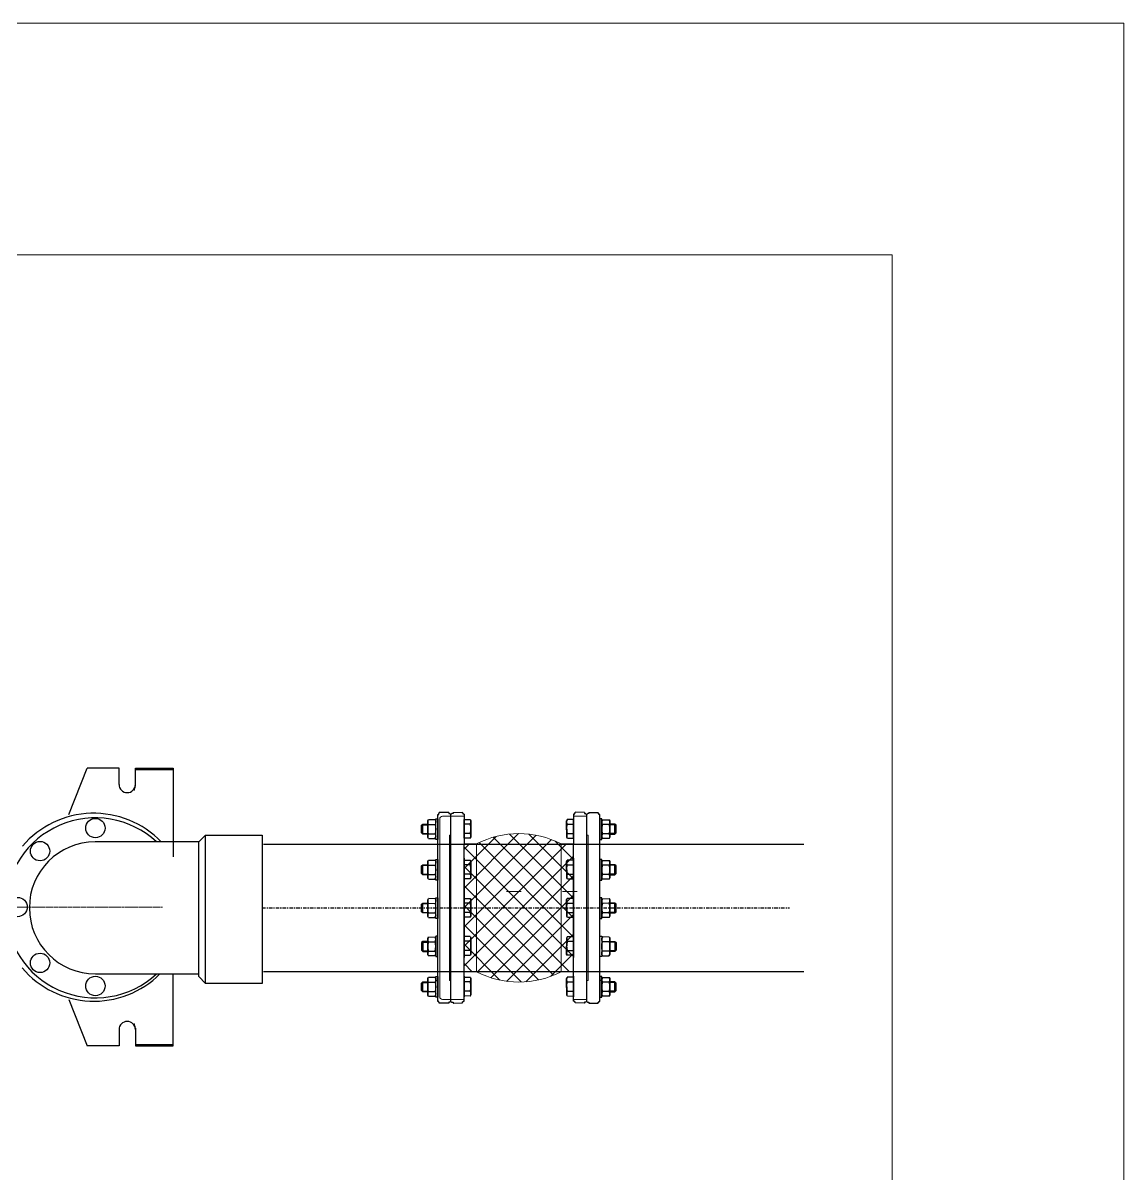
# Model space of a CAD drawing. Header units: millimetres. Extents: x -294625 to 2136527, y -251383 to 128331.
# Drawn here: x 2097453 to 2098403, y -30844 to -29851 of the extents above; entities that cross this region are included whole.
import ezdxf

# ---------------------------------------------------------------- set-up
doc = ezdxf.new("R2010")
doc.units = ezdxf.units.MM
doc.linetypes.add('CENTER', pattern=[3, 1.5, -0.5, 0.5, -0.5])
doc.linetypes.add('CONTINOUS', pattern=[0])
for name, color, linetype, lineweight in [('0-4', 250, 'Continuous', 5), ('01. CẤP NƯỚC LẠNH', 5, 'Continuous', 9), ('ICE-BP', 4, 'Continuous', 25), ('ICE-CENTER', 8, 'CENTER', 0), ('N2-PK-TB', 2, 'Continuous', 20), ('N4-OTHER1', 143, 'CONTINOUS', 15)]:
    doc.layers.add(name, color=color, linetype=linetype, lineweight=lineweight)
doc.layers.add('H-N-FITTING-35', color=2, linetype='Continuous')
doc.layers.add('ICE-CEN', color=8, linetype='CENTER')

# ---------------------------------------------------------------- blocks, each defined once
blk = doc.blocks.new('N-HOGGAMUA')
at = {"layer": 'N2-PK-TB'}
for points in [[(-316.6666666658712, -316.6666666670744), (316.6666666674428, -316.6666666670744), (316.6666666674428, 316.6666666662591), (-316.6666666658712, 316.6666666662591)], [(-249.9999999991851, -250.0000000004079), (250.0000000007567, -250.0000000004079), (250.0000000007567, 249.9999999995921), (-249.9999999992433, 249.9999999995921)]]:
    blk.add_lwpolyline(points, close=True, dxfattribs=at)
blk = doc.blocks.new('WPP')
at = {"layer": 'H-N-FITTING-35', "ltscale": 1000}
for p, q in [((137867.8900383522, -19824.61452372225, 5.101671538996662), (137806.674869258, -19848.78224829961, 5.101671538996662)), ((138111.4602864941, -19824.61452372225, 5.101671538996662), (138172.6754555884, -19848.78224829961, 5.101671538996662)), ((137806.6748692582, -19890.89679818391, 5.101671538996662), (137806.674869258, -19848.78224829961, 5.101671538996662)), ((138172.6754555879, -19890.89679818391, 5.101671538996662), (138172.6754555884, -19848.78224829961, 5.101671538996662)), ((137828.1929951864, -19890.89679818381, 5.101671538996662), (137806.6748692582, -19890.89679818391, 5.101671538996662)), ((138151.1573296599, -19890.89679818381, 5.101671538996662), (138172.6754555879, -19890.89679818391, 5.101671538996662)), ((137806.6748692584, -19912.41492411209, 5.101671538996662), (137806.6748692589, -19962.09057880922, 5.101671538996662)), ((137828.1929951867, -19912.41492411199, 5.101671538996662), (137806.6748692584, -19912.41492411209, 5.101671538996662)), ((137808.4811742709, -19912.41492411209, 5.101671538996662), (137808.4811742711, -19962.09057880918, 5.101671538996662)), ((137829.9993001989, -19912.4149241119, 5.101671538996662), (137808.4811742709, -19912.41492411209, 5.101671538996662)), ((138149.3510246472, -19912.4149241119, 5.101671538996662), (138170.8691505757, -19912.41492411209, 5.101671538996662)), ((138151.1573296597, -19912.41492411199, 5.101671538996662), (138172.6754555879, -19912.41492411209, 5.101671538996662)), ((138170.8691505757, -19912.41492411209, 5.101671538996662), (138170.8691505753, -19962.09057880918, 5.101671538996662)), ((138172.6754555879, -19912.41492411209, 5.101671538996662), (138172.6754555875, -19962.09057880922, 5.101671538996662)), ((137806.6748692589, -19962.09057880922, 5.101671538996662), (137901.5030146344, -19962.09057880854, 5.101671538996662)), ((137808.4811742711, -19962.09057880918, 5.101671538996662), (137901.5030146344, -19962.09057880849, 5.101671538996662)), ((138170.8691505753, -19962.09057880918, 5.101671538996662), (138055.876644141, -19962.09057880827, 5.101671538996662)), ((138172.6754555875, -19962.09057880922, 5.101671538996662), (138075.612105544, -19962.09057880849, 5.101671538996662))]:
    blk.add_line(p, q, dxfattribs=at)
for centre in [(137989.6751624232, -19757.13304738411, 5.101671538996662), (137916.0371838799, -19786.84874105311, 5.101671538996662), (138063.3131409665, -19786.84874105311, 5.101671538996662), (137885.6154023509, -19859.76447954289, 5.101671538996662), (138093.7349224952, -19859.76447954289, 5.101671538996662)]:
    blk.add_circle(centre, 12.76562754309999, dxfattribs=at)
for centre, radius, start, end in [((137988.5576796732, -19859.76447954289, 5.101671538996662), 118.6006671621937, 89.46013800716291, 222.775952313052), ((137988.5576796732, -19859.76447954289, 5.101671538996662), 118.6006671621937, 317.2238775557592, 89.46013800716291), ((137989.4061858577, -19857.71087513753, 5.101671538996662), 123.8007845188589, 130.2748624531986, 224.7620520992884), ((137989.4061858577, -19857.71087513753, 5.101671538996662), 123.8007845188589, 314.1331150621268, 49.39802250413911), ((137828.1929951867, -19901.65586114784, 5.101671538996662), 10.75906296411169, 270, 90), ((138151.1573296599, -19901.65586114784, 5.101671538996662), 10.75906296411169, 90, 270), ((137829.9993001989, -19901.65586114784, 5.101671538996662), 10.75906296411169, 270, 304.8512962602958), ((138149.3510246475, -19901.65586114784, 5.101671538996662), 10.75906296411169, 235.1487037397042, 270)]:
    blk.add_arc(centre, radius, start, end, dxfattribs=at)
at = {"layer": 'ICE-BP', "ltscale": 1000}
for p, q in [((137901.5030146337, -19859.76913900491, 5.101671538996662), (137901.5030146346, -19995.95842550977, 5.101671538996662)), ((138075.6121055442, -19995.95842550864, 5.101671538996662), (138075.6121055433, -19859.56036376228, 5.101671538996662)), ((137889.0327874392, -20004.84315494281, 5.101671538998995), (137897.9175168725, -19995.95842550977, 5.101671538998995)), ((137889.0327874392, -20004.84315494281, 5.101671538998995), (138084.4968349778, -20004.84315494154, 5.101671538998995)), ((137889.0327874394, -20079.47488218531, 5.101671538998995), (137889.0327874392, -20004.84315494281, 5.101671538998995)), ((137897.9175168725, -19995.95842550977, 5.101671538998995), (138075.6121055442, -19995.95842550864, 5.101671538998995)), ((138075.6121055442, -19995.95842550864, 5.101671538998995), (138084.4968349778, -20004.84315494154, 5.101671538998995)), ((138084.4968349778, -20004.84315494154, 5.101671538998995), (138084.4968349782, -20079.47488218409, 5.101671538998995)), ((138084.4968349782, -20079.47488218409, 5.101671538998995), (137889.0327874394, -20079.47488218531, 5.101671538998995)), ((137904.5575600856, -20081.31103877045, 5.101671538998651), (137904.5860417234, -20793.38504935915, 5.101671538970926)), ((138072.5575600856, -20081.31103877045, 5.101671538998651), (138072.5860437867, -20793.41022166381, 5.101671538970924))]:
    blk.add_line(p, q, dxfattribs=at)
blk.add_arc((137988.5576796732, -19859.76447954289, 5.101671538996662), 87.05466516408475, 0.1343406795807276, 180.0030666644117, dxfattribs=at)
at = {"layer": 'ICE-CEN', "ltscale": 3}
blk.add_line((137988.5575600883, -20079.47488218467, 5.101671538996317), (137988.6346818327, -20774.6518731673, 5.101671538993015), dxfattribs=at)
at = {"layer": 'ICE-CENTER', "color": 8}
blk.add_line((137989.6751624232, -19948.32940109535, 5.101671538996662), (137989.6751624232, -18678.53364438631, 5.101671538996662), dxfattribs=at)
blk = doc.blocks.new('ExpSin8')
h = blk.add_hatch()
h.set_pattern_fill('ANSI37', color=8, scale=198, angle=-1.272221872585407e-14, style=0)
h.set_pattern_definition([(44.99999999999999, (2.640000000001227, -165), (-17.50089283436705, 17.50089283436706), []), (135, (2.640000000001227, -165), (-17.50089283436706, -17.50089283436705), [])])
h.paths.add_polyline_path([(201.1600000000017, 115.3335341203565, 0.2403685120750965), (48.84000000000106, 115.3335341203565), (48.84000000000014, -115.3335341203565, 0.2403685120750964), (201.1600000000008, -115.3335341203565)])
h.paths.add_polyline_path([(26.39999999999963, -115.3335341203565), (48.84000000000015, -115.3335341203565), (48.84000000000106, 115.3335341203565), (26.40000000000056, 115.3335341203565)])
h.paths.add_polyline_path([(201.1600000000016, 115.3335341203565), (201.1600000000007, -115.3335341203565), (223.6000000000003, -115.3335341203565), (223.6000000000012, 115.3335341203565)])
for points in [[(2.640000000001227, -165), (26.40000000000054, -165), (26.40000000000056, 165), (2.640000000001247, 165)], [(247.3600000000015, -165), (223.6000000000013, -165), (223.6000000000013, 165), (247.3600000000015, 165)], [(2.640000000001245, 131), (9.175158733904648e-13, 131), (-8.021171617536571e-15, -131), (2.640000000000319, -131)], [(247.3600000000015, 131), (250.0000000000009, 131), (250, -131), (247.3600000000006, -131)]]:
    blk.add_lwpolyline(points, close=True)
at = {"color": 8}
for points in [[(26.40000000000055, 115.3335341203565), (48.84000000000106, 115.3335341203565), (48.84000000000014, -115.3335341203565), (26.39999999999963, -115.3335341203565)], [(223.6000000000013, 115.3335341203565), (201.1600000000017, 115.3335341203565), (201.1600000000008, -115.3335341203565), (223.6000000000004, -115.3335341203565)]]:
    blk.add_lwpolyline(points, close=True, dxfattribs=at)
for centre, start, end in [((125.0000000000009, -33.9366456874268), 62.96860828674399, 117.031391713256), ((125, 33.93664568742678), 242.968608286744, 297.031391713256)]:
    blk.add_arc(centre, 167.5766456874225, start, end)
blk = doc.blocks.new('NUT')
at = {"linetype": 'Continuous'}
for p, q in [((-14.70091237503925, 12.07607484380605), (-13.10062706212034, 13)), ((-14.70091237503925, 0.9239251561939454), (-13.10062706212034, 0)), ((-7.50555349946535, 1.106895198335224), (-7.505553499465123, 11.89310480166478)), ((7.505553499465123, 1.106895198335224), (7.505553499465123, 11.89310480166478)), ((14.70091237503925, 12.07607484380605), (13.10062706212034, 13)), ((14.70091237503925, 0.9239251561939454), (13.10062706212034, 0))]:
    blk.add_line(p, q, dxfattribs=at)
blk.add_lwpolyline([(-16.5, 16), (-16.5, 13), (16.5, 13), (16.5, 16)], close=True)
for points in [[(-15, 1.106895198335224), (-15, 11.89310480166478)], [(-13.10062706212034, 13), (13.10062706212034, 13)], [(-13.10062706212034, 0), (13.10062706212034, 0)], [(13.10062706212034, 0), (-13.10062706212011, 0)], [(15, 11.89310480166478), (15, 1.106895198335224)]]:
    blk.add_lwpolyline(points, dxfattribs=at)
for centre, radius, start, end in [((-11.25277674973267, 6.103728749386619), 6.896271250613385, 57.08669084495057, 122.9133091550494), ((-11.25277674973267, 6.896271250613381), 6.896271250613385, 237.0866908449506, 302.9133091550494), ((0, -13), 26, 73.22134511903967, 106.7786548809604), ((0, 26), 26, 253.2213451190396, 286.7786548809603), ((11.25277674973267, 6.103728749386619), 6.896271250613385, 57.08669084495057, 122.9133091550494), ((11.25277674973267, 6.896271250613381), 6.896271250613385, 237.0866908449506, 302.9133091550494)]:
    blk.add_arc(centre, radius, start, end, dxfattribs=at)

msp = doc.modelspace()

# ---------------------------------------------------------------- linework, layer by layer
at = {"layer": '0-4'}
for p, q in [((2097870.164698975, -30600.55665619508, -0.491480150642982), (2097882.808377136, -30600.55665619508, -0.491480150642982)), ((2097918.481858856, -30600.55665619508, -0.491480150642982), (2097931.125537016, -30600.55665619508, -0.491480150642982))]:
    msp.add_line(p, q, dxfattribs=at)
at = {"layer": '01. CẤP NƯỚC LẠNH', "elevation": -0.491480150642982}
msp.add_lwpolyline([(2097822.15451035, -30693.61115982849), (2097822.154510351, -30535.55585102295), (2097814.970178219, -30535.55585101619, 0.414213562373095), (2097812.57540079, -30537.95062842197), (2097812.575400742, -30691.21638241038, 0.414213562373095), (2097814.970177991, -30693.61115982104)], format="xyb", close=True, dxfattribs=at)
at = {"layer": 'H-N-FITTING-35', "ltscale": 1000}
for p, q in [((2097833.577405784, -30537.60111648776), (2097833.53329509, -30555.37971394858)), ((2097838.8952475, -30542.46005695546), (2097833.565383018, -30542.44683296396)), ((2097839.003439712, -30538.58383519482), (2097839.499061038, -30539.44721650938)), ((2097839.499061038, -30539.44721650938), (2097839.464038144, -30553.56302105635)), ((2097839.464038144, -30553.56302105635), (2097839.499061038, -30539.44721650938)), ((2097922.528871411, -30538.58383519482), (2097922.033250086, -30539.44721650938)), ((2097922.033250086, -30539.44721650938), (2097922.06827298, -30553.56302105635)), ((2097922.06827298, -30553.56302105635), (2097922.033250086, -30539.44721650938)), ((2097922.637063623, -30542.46005695546), (2097927.966928105, -30542.44683296396)), ((2097927.95490534, -30537.60111648776), (2097927.999016033, -30555.37971394858)), ((2097838.875182338, -30550.54722146364), (2097833.545317856, -30550.53399747238)), ((2097838.964138655, -30554.42393237213), (2097839.464038144, -30553.56302105635)), ((2097922.568172469, -30554.42393237213), (2097922.06827298, -30553.56302105635)), ((2097922.657128785, -30550.54722146364), (2097927.986993267, -30550.53399747238)), ((2097833.577405784, -30572.64328861586), (2097833.53329509, -30590.42188607669)), ((2097833.555350437, -30571.70358177414, -0.7140397586749911), (2097833.555350437, -30657.4618753097, -0.7140397586749911)), ((2097839.003439712, -30573.62600732292), (2097839.499061038, -30574.48938863748)), ((2097839.499061038, -30574.48938863748), (2097839.464038144, -30588.60519318422)), ((2097839.464038144, -30588.60519318422), (2097839.499061038, -30574.48938863748)), ((2097922.528871411, -30573.62600732292), (2097922.033250086, -30574.48938863748)), ((2097922.033250086, -30574.48938863748), (2097922.06827298, -30588.60519318422)), ((2097922.06827298, -30588.60519318422), (2097922.033250086, -30574.48938863748)), ((2097927.95490534, -30572.64328861586), (2097927.999016033, -30590.42188607669)), ((2097927.976960686, -30571.70358177414, -0.7140397586749911), (2097927.976960686, -30657.4618753097, -0.7140397586749911)), ((2097838.875182338, -30585.58939359197), (2097833.545317856, -30585.57616960048)), ((2097838.8952475, -30577.50222908356), (2097833.565383018, -30577.48900509207)), ((2097922.637063623, -30577.50222908356), (2097927.966928105, -30577.48900509207)), ((2097922.657128785, -30585.58939359197), (2097927.986993267, -30585.57616960048)), ((2097838.964138655, -30589.4661045), (2097839.464038144, -30588.60519318422)), ((2097922.568172469, -30589.4661045), (2097922.06827298, -30588.60519318422)), ((2097833.577405784, -30605.69596957834), (2097833.53329509, -30623.4745670394)), ((2097927.95490534, -30605.69596957834), (2097927.999016033, -30623.4745670394)), ((2097838.8952475, -30610.55491004605), (2097833.565383018, -30610.54168605478)), ((2097839.003439712, -30606.67868828541), (2097839.499061038, -30607.54206959996)), ((2097839.499061038, -30607.54206959996), (2097839.464038144, -30621.65787414694)), ((2097839.464038144, -30621.65787414694), (2097839.499061038, -30607.54206959996)), ((2097922.528871411, -30606.67868828541), (2097922.033250086, -30607.54206959996)), ((2097922.033250086, -30607.54206959996), (2097922.06827298, -30621.65787414694)), ((2097922.06827298, -30621.65787414694), (2097922.033250086, -30607.54206959996)), ((2097922.637063623, -30610.55491004605), (2097927.966928105, -30610.54168605478)), ((2097838.875182338, -30618.64207455446), (2097833.545317856, -30618.62885056296)), ((2097838.964138655, -30622.51878546271), (2097839.464038144, -30621.65787414694)), ((2097922.568172469, -30622.51878546271), (2097922.06827298, -30621.65787414694)), ((2097922.657128785, -30618.64207455446), (2097927.986993267, -30618.62885056296)), ((2097833.58205155, -30656.37198843667), (2097833.535967932, -30638.59339598008)), ((2097838.878391418, -30643.42529563583), (2097833.548528436, -30643.43911109236)), ((2097838.966917528, -30639.54857487977), (2097839.466912551, -30640.40943071572)), ((2097839.503501902, -30654.52523128898), (2097839.466912551, -30640.40943071572)), ((2097839.466912551, -30640.40943071572), (2097839.503501902, -30654.52523128898)), ((2097922.028809221, -30654.52523128898), (2097922.065398573, -30640.40943071572)), ((2097922.065398573, -30640.40943071572), (2097922.028809221, -30654.52523128898)), ((2097922.565393595, -30639.54857487977), (2097922.065398573, -30640.40943071572)), ((2097922.653919706, -30643.42529563583), (2097927.983782687, -30643.43911109236)), ((2097927.950259573, -30656.37198843667), (2097927.996343192, -30638.59339598008)), ((2097838.899354028, -30651.51245786762), (2097833.569491046, -30651.52627332415)), ((2097839.00797639, -30655.38866759837), (2097839.503501902, -30654.52523128898)), ((2097922.524334732, -30655.38866759837), (2097922.028809221, -30654.52523128898)), ((2097922.632957096, -30651.51245786762), (2097927.962820077, -30651.52627332415)), ((2097833.577405784, -30673.69705610536), (2097833.53329509, -30691.47565356619)), ((2097839.003439712, -30674.67977481242), (2097839.499061038, -30675.54315612698)), ((2097839.499061038, -30675.54315612698), (2097839.464038144, -30689.65896067396)), ((2097839.464038144, -30689.65896067396), (2097839.499061038, -30675.54315612698)), ((2097922.528871411, -30674.67977481242), (2097922.033250086, -30675.54315612698)), ((2097922.033250086, -30675.54315612698), (2097922.06827298, -30689.65896067396)), ((2097922.06827298, -30689.65896067396), (2097922.033250086, -30675.54315612698)), ((2097927.95490534, -30673.69705610536), (2097927.999016033, -30691.47565356619)), ((2097809.589993316, -30677.29329146189), (2097810.770948681, -30677.29329146142)), ((2097838.8952475, -30678.55599657306), (2097833.565383018, -30678.54277258157)), ((2097922.637063623, -30678.55599657306), (2097927.966928105, -30678.54277258157)), ((2097951.942317808, -30677.29329146189), (2097950.761362443, -30677.29329146142)), ((2097838.875182338, -30686.64316108148), (2097833.545317856, -30686.62993708998)), ((2097838.964138655, -30690.51987198973), (2097839.464038144, -30689.65896067396)), ((2097922.568172469, -30690.51987198973), (2097922.06827298, -30689.65896067396)), ((2097922.657128785, -30686.64316108148), (2097927.986993267, -30686.62993708998))]:
    msp.add_line(p, q, dxfattribs=at)
at = {"layer": 'H-N-FITTING-35', "ltscale": 1000, "elevation": -0.491480150642982}
for points in [[(2097810.764544742, -30695.44259558804), (2097810.764544742, -30534.09173934045)], [(2097810.764544742, -30534.09173934045), (2097810.764544742, -30534.09173934045)], [(2097810.764544742, -30534.09173934045), (2097810.764544742, -30534.09173934045)], [(2097810.764544742, -30534.09173934045), (2097811.699912025, -30534.09173934045)], [(2097811.699912025, -30534.09173934045), (2097811.699912025, -30533.15637205774)], [(2097811.699912025, -30533.15637205774), (2097811.699912025, -30533.15637205774)], [(2097811.699912025, -30533.15637205774), (2097811.699912025, -30533.15637205774)], [(2097811.699912025, -30533.15637205774), (2097811.699912025, -30533.15637205774)], [(2097811.699912025, -30533.15637205774), (2097812.167595666, -30533.15637205774)], [(2097812.167595666, -30533.15637205774), (2097812.167595666, -30532.22100477526)], [(2097820.283775785, -30532.22100477526), (2097812.167595666, -30532.22100477526)], [(2097820.283775785, -30532.22100477526), (2097812.167595666, -30532.22100477526)], [(2097820.283775785, -30532.22100477526), (2097812.167595666, -30532.22100477526)], [(2097820.283775785, -30532.22100477526), (2097820.283775785, -30532.22100477526)], [(2097820.283775785, -30532.22100477526), (2097820.283775785, -30532.22100477526)], [(2097820.283775785, -30532.22100477526), (2097820.283775785, -30533.15637205774)], [(2097820.283775785, -30533.15637205774), (2097821.219143068, -30533.15637205774)], [(2097821.219143068, -30533.15637205774), (2097821.219143068, -30533.15637205774)], [(2097821.219143068, -30533.15637205774), (2097821.219143068, -30533.15637205774)], [(2097821.219143068, -30533.15637205774), (2097821.219143068, -30533.15637205774)], [(2097821.219143068, -30533.15637205774), (2097822.15451035, -30534.09173934045)], [(2097823.089877633, -30533.15637205774), (2097822.15451035, -30534.09173934045)], [(2097822.15451035, -30534.09173934045), (2097822.15451035, -30534.09173934045)], [(2097822.15451035, -30695.44259558804), (2097822.15451035, -30534.09173934045)], [(2097822.15451035, -30695.44259558804), (2097822.15451035, -30534.09173934045)], [(2097822.15451035, -30695.44259558804), (2097822.15451035, -30534.09173934045)], [(2097822.15451035, -30534.09173934045), (2097822.15451035, -30534.09173934045)], [(2097822.15451035, -30695.44259558804), (2097822.15451035, -30534.09173934045)], [(2097822.15451035, -30695.44259558804), (2097822.15451035, -30534.09173934045)], [(2097822.15451035, -30695.44259558804), (2097822.15451035, -30534.09173934045)], [(2097824.025244916, -30533.15637205774), (2097823.089877633, -30533.15637205774)], [(2097823.089877633, -30533.15637205774), (2097823.089877633, -30533.15637205774)], [(2097823.089877633, -30533.15637205774), (2097823.089877633, -30533.15637205774)], [(2097823.089877633, -30533.15637205774), (2097823.089877633, -30533.15637205774)], [(2097824.025244916, -30532.22100477526), (2097832.15099506, -30531.95293111913)], [(2097824.025244916, -30532.22100477526), (2097832.15099506, -30531.95293111913)], [(2097824.025244916, -30532.22100477526), (2097832.15099506, -30531.95293111913)], [(2097824.025244916, -30532.22100477526), (2097824.025244916, -30532.22100477526)], [(2097824.025244916, -30532.22100477526), (2097824.025244916, -30532.22100477526)], [(2097824.025244916, -30532.22100477526), (2097824.025244916, -30533.15637205774)], [(2097832.15099506, -30532.88829840161), (2097832.15099506, -30531.95293111913)], [(2097832.618678701, -30532.88829840161), (2097832.15099506, -30532.88829840161)], [(2097832.618678701, -30533.82366568409), (2097832.618678701, -30532.88829840161)], [(2097832.618678701, -30532.88829840161), (2097832.618678701, -30532.88829840161)], [(2097832.618678701, -30532.88829840161), (2097832.618678701, -30532.88829840161)], [(2097832.618678701, -30532.88829840161), (2097832.618678701, -30532.88829840161)], [(2097833.554045984, -30533.82366568409), (2097832.618678701, -30533.82366568409)], [(2097833.554045984, -30533.82366568409), (2097833.554045984, -30533.82366568409)], [(2097833.554045984, -30533.82366568409), (2097833.554045984, -30533.82366568409)], [(2097833.554045984, -30533.82366568409), (2097833.554045984, -30560.01394959679)], [(2097833.554045984, -30533.82366568409), (2097833.554045984, -30560.01394959679)], [(2097833.554045984, -30533.82366568409), (2097833.554045984, -30560.01394959679)], [(2097927.97826514, -30533.82366568409), (2097927.97826514, -30533.82366568409)], [(2097927.97826514, -30533.82366568409), (2097927.97826514, -30533.82366568409)], [(2097927.97826514, -30533.82366568409), (2097928.913632423, -30533.82366568409)], [(2097927.97826514, -30533.82366568409), (2097927.97826514, -30560.01394959679)], [(2097927.97826514, -30533.82366568409), (2097927.97826514, -30560.01394959679)], [(2097927.97826514, -30533.82366568409), (2097927.97826514, -30560.01394959679)], [(2097928.913632423, -30533.82366568409), (2097928.913632423, -30532.88829840161)], [(2097928.913632423, -30532.88829840161), (2097928.913632423, -30532.88829840161)], [(2097928.913632423, -30532.88829840161), (2097928.913632423, -30532.88829840161)], [(2097928.913632423, -30532.88829840161), (2097928.913632423, -30532.88829840161)], [(2097928.913632423, -30532.88829840161), (2097929.381316064, -30532.88829840161)], [(2097929.381316064, -30532.88829840161), (2097929.381316064, -30531.95293111913)], [(2097937.507066208, -30532.22100477526), (2097929.381316064, -30531.95293111913)], [(2097937.507066208, -30532.22100477526), (2097929.381316064, -30531.95293111913)], [(2097937.507066208, -30532.22100477526), (2097929.381316064, -30531.95293111913)], [(2097937.507066208, -30532.22100477526), (2097937.507066208, -30532.22100477526)], [(2097937.507066208, -30532.22100477526), (2097937.507066208, -30532.22100477526)], [(2097937.507066208, -30532.22100477526), (2097937.507066208, -30533.15637205774)], [(2097937.507066208, -30533.15637205774), (2097938.44243349, -30533.15637205774)], [(2097938.44243349, -30533.15637205774), (2097938.44243349, -30533.15637205774)], [(2097938.44243349, -30533.15637205774), (2097938.44243349, -30533.15637205774)], [(2097938.44243349, -30533.15637205774), (2097938.44243349, -30533.15637205774)], [(2097938.44243349, -30533.15637205774), (2097939.377800773, -30534.09173934045)], [(2097940.313168055, -30533.15637205774), (2097939.377800773, -30534.09173934045)], [(2097939.377800773, -30534.09173934045), (2097939.377800773, -30534.09173934045)], [(2097939.377800773, -30534.09173934045), (2097939.377800773, -30534.09173934045)], [(2097939.377800773, -30695.44259558804), (2097939.377800773, -30534.09173934045)], [(2097941.248535338, -30533.15637205774), (2097940.313168055, -30533.15637205774)], [(2097940.313168055, -30533.15637205774), (2097940.313168055, -30533.15637205774)], [(2097940.313168055, -30533.15637205774), (2097940.313168055, -30533.15637205774)], [(2097940.313168055, -30533.15637205774), (2097940.313168055, -30533.15637205774)], [(2097941.248535338, -30532.22100477526), (2097949.364715458, -30532.22100477526)], [(2097941.248535338, -30532.22100477526), (2097949.364715458, -30532.22100477526)], [(2097941.248535338, -30532.22100477526), (2097949.364715458, -30532.22100477526)], [(2097941.248535338, -30532.22100477526), (2097941.248535338, -30532.22100477526)], [(2097941.248535338, -30532.22100477526), (2097941.248535338, -30532.22100477526)], [(2097941.248535338, -30532.22100477526), (2097941.248535338, -30533.15637205774)], [(2097949.364715458, -30533.15637205774), (2097949.364715458, -30532.22100477526)], [(2097949.832399099, -30533.15637205774), (2097949.364715458, -30533.15637205774)], [(2097949.832399099, -30534.09173934045), (2097949.832399099, -30533.15637205774)], [(2097949.832399099, -30533.15637205774), (2097949.832399099, -30533.15637205774)], [(2097949.832399099, -30533.15637205774), (2097949.832399099, -30533.15637205774)], [(2097949.832399099, -30533.15637205774), (2097949.832399099, -30533.15637205774)], [(2097950.767766382, -30534.09173934045), (2097949.832399099, -30534.09173934045)], [(2097950.767766382, -30695.44259558804), (2097950.767766382, -30534.09173934045)], [(2097950.767766382, -30534.09173934045), (2097950.767766382, -30534.09173934045)], [(2097950.767766382, -30534.09173934045), (2097950.767766382, -30534.09173934045)], [(2097833.554045984, -30695.17452193191), (2097833.554045984, -30560.01394959679)], [(2097927.97826514, -30695.17452193191), (2097927.97826514, -30560.01394959679)], [(2097810.764544742, -30695.44259558804), (2097810.764544742, -30667.84926075162)], [(2097833.554045984, -30695.17452193191), (2097833.554045984, -30667.58118709549)], [(2097833.554045984, -30695.17452193191), (2097833.554045984, -30667.58118709549)], [(2097927.97826514, -30695.17452193191), (2097927.97826514, -30667.58118709549)], [(2097927.97826514, -30695.17452193191), (2097927.97826514, -30667.58118709549)], [(2097950.767766382, -30695.44259558804), (2097950.767766382, -30667.84926075162)], [(2097811.699912025, -30695.44259558804), (2097810.764544742, -30695.44259558804)], [(2097810.764544742, -30695.44259558804), (2097810.764544742, -30695.44259558804)], [(2097811.699912025, -30695.91027922952), (2097811.699912025, -30695.44259558804)], [(2097812.167595666, -30695.91027922952), (2097811.699912025, -30695.91027922952)], [(2097811.699912025, -30695.91027922952), (2097811.699912025, -30695.91027922952)], [(2097811.699912025, -30695.91027922952), (2097811.699912025, -30695.91027922952)], [(2097811.699912025, -30695.91027922952), (2097811.699912025, -30695.91027922952)], [(2097812.167595666, -30696.845646512), (2097812.167595666, -30695.91027922952)], [(2097821.219143068, -30695.91027922952), (2097820.283775785, -30695.91027922952)], [(2097820.283775785, -30695.91027922952), (2097820.283775785, -30695.91027922952)], [(2097820.283775785, -30695.91027922952), (2097820.283775785, -30696.845646512)], [(2097822.15451035, -30695.44259558804), (2097821.219143068, -30695.91027922952)], [(2097821.219143068, -30695.91027922952), (2097821.219143068, -30695.91027922952)], [(2097821.219143068, -30695.91027922952), (2097821.219143068, -30695.91027922952)], [(2097822.15451035, -30695.44259558804), (2097822.15451035, -30695.44259558804)], [(2097822.15451035, -30695.44259558804), (2097822.15451035, -30695.44259558804)], [(2097822.15451035, -30695.44259558804), (2097822.15451035, -30695.44259558804)], [(2097822.15451035, -30695.44259558804), (2097822.15451035, -30695.44259558804)], [(2097822.15451035, -30695.44259558804), (2097823.089877633, -30695.91027922952)], [(2097823.089877633, -30695.91027922952), (2097823.089877633, -30695.91027922952)], [(2097823.089877633, -30695.91027922952), (2097823.089877633, -30695.91027922952)], [(2097823.089877633, -30695.91027922952), (2097824.025244916, -30695.91027922952)], [(2097824.025244916, -30695.91027922952), (2097824.025244916, -30695.91027922952)], [(2097824.025244916, -30695.91027922952), (2097824.025244916, -30696.845646512)], [(2097832.15099506, -30696.57757285587), (2097832.15099506, -30695.64220557315)], [(2097832.15099506, -30695.64220557315), (2097832.618678701, -30695.64220557315)], [(2097832.618678701, -30695.64220557315), (2097832.618678701, -30695.17452193191)], [(2097832.618678701, -30695.17452193191), (2097833.554045984, -30695.17452193191)], [(2097832.618678701, -30695.64220557315), (2097832.618678701, -30695.64220557315)], [(2097832.618678701, -30695.64220557315), (2097832.618678701, -30695.64220557315)], [(2097832.618678701, -30695.64220557315), (2097832.618678701, -30695.64220557315)], [(2097833.554045984, -30695.17452193191), (2097833.554045984, -30695.17452193191)], [(2097928.913632423, -30695.17452193191), (2097927.97826514, -30695.17452193191)], [(2097927.97826514, -30695.17452193191), (2097927.97826514, -30695.17452193191)], [(2097928.913632423, -30695.64220557315), (2097928.913632423, -30695.17452193191)], [(2097929.381316064, -30695.64220557315), (2097928.913632423, -30695.64220557315)], [(2097928.913632423, -30695.64220557315), (2097928.913632423, -30695.64220557315)], [(2097928.913632423, -30695.64220557315), (2097928.913632423, -30695.64220557315)], [(2097928.913632423, -30695.64220557315), (2097928.913632423, -30695.64220557315)], [(2097929.381316064, -30696.57757285587), (2097929.381316064, -30695.64220557315)], [(2097938.44243349, -30695.91027922952), (2097937.507066208, -30695.91027922952)], [(2097937.507066208, -30695.91027922952), (2097937.507066208, -30695.91027922952)], [(2097937.507066208, -30695.91027922952), (2097937.507066208, -30696.845646512)], [(2097939.377800773, -30695.44259558804), (2097938.44243349, -30695.91027922952)], [(2097938.44243349, -30695.91027922952), (2097938.44243349, -30695.91027922952)], [(2097938.44243349, -30695.91027922952), (2097938.44243349, -30695.91027922952)], [(2097939.377800773, -30695.44259558804), (2097939.377800773, -30695.44259558804)], [(2097939.377800773, -30695.44259558804), (2097939.377800773, -30695.44259558804)], [(2097939.377800773, -30695.44259558804), (2097940.313168055, -30695.91027922952)], [(2097939.377800773, -30695.44259558804), (2097939.377800773, -30695.44259558804)], [(2097939.377800773, -30695.44259558804), (2097939.377800773, -30695.44259558804)], [(2097940.313168055, -30695.91027922952), (2097940.313168055, -30695.91027922952)], [(2097940.313168055, -30695.91027922952), (2097940.313168055, -30695.91027922952)], [(2097940.313168055, -30695.91027922952), (2097941.248535338, -30695.91027922952)], [(2097941.248535338, -30695.91027922952), (2097941.248535338, -30695.91027922952)], [(2097941.248535338, -30695.91027922952), (2097941.248535338, -30696.845646512)], [(2097949.364715457, -30696.845646512), (2097949.364715457, -30695.91027922952)], [(2097949.364715457, -30695.91027922952), (2097949.832399099, -30695.91027922952)], [(2097949.832399099, -30695.91027922952), (2097949.832399099, -30695.44259558804)], [(2097949.832399099, -30695.44259558804), (2097950.767766382, -30695.44259558804)], [(2097949.832399099, -30695.91027922952), (2097949.832399099, -30695.91027922952)], [(2097949.832399099, -30695.91027922952), (2097949.832399099, -30695.91027922952)], [(2097949.832399099, -30695.91027922952), (2097949.832399099, -30695.91027922952)], [(2097950.767766382, -30695.44259558804), (2097950.767766382, -30695.44259558804)], [(2097820.283775785, -30696.845646512), (2097812.167595666, -30696.845646512)], [(2097820.283775785, -30696.845646512), (2097812.167595666, -30696.845646512)], [(2097820.283775785, -30696.845646512), (2097812.167595666, -30696.845646512)], [(2097812.167595666, -30696.845646512), (2097812.167595666, -30696.845646512)], [(2097820.283775785, -30696.845646512), (2097819.816092144, -30696.845646512)], [(2097820.283775785, -30696.845646512), (2097820.283775785, -30696.845646512)], [(2097824.025244916, -30696.845646512), (2097832.15099506, -30696.57757285587)], [(2097824.025244916, -30696.845646512), (2097832.15099506, -30696.57757285587)], [(2097824.025244916, -30696.845646512), (2097832.15099506, -30696.57757285587)], [(2097824.025244916, -30696.845646512), (2097824.025244916, -30696.845646512)], [(2097824.025244916, -30696.845646512), (2097824.492928557, -30696.845646512)], [(2097832.15099506, -30696.57757285587), (2097832.15099506, -30696.57757285587)], [(2097937.507066208, -30696.845646512), (2097929.381316064, -30696.57757285587)], [(2097937.507066208, -30696.845646512), (2097929.381316064, -30696.57757285587)], [(2097937.507066208, -30696.845646512), (2097929.381316064, -30696.57757285587)], [(2097929.381316064, -30696.57757285587), (2097929.381316064, -30696.57757285587)], [(2097937.507066208, -30696.845646512), (2097937.039382566, -30696.845646512)], [(2097937.507066208, -30696.845646512), (2097937.507066208, -30696.845646512)], [(2097941.248535338, -30696.845646512), (2097949.364715457, -30696.845646512)], [(2097941.248535338, -30696.845646512), (2097949.364715457, -30696.845646512)], [(2097941.248535338, -30696.845646512), (2097949.364715457, -30696.845646512)], [(2097941.248535338, -30696.845646512), (2097941.248535338, -30696.845646512)], [(2097941.248535338, -30696.845646512), (2097941.716218979, -30696.845646512)], [(2097949.364715457, -30696.845646512), (2097949.364715457, -30696.845646512)]]:
    msp.add_lwpolyline(points, dxfattribs=at)
at = {"layer": 'H-N-FITTING-35', "ltscale": 1000, "elevation": 12.81607606877189}
for points in [[(2097802.140143684, -30550.97111734282), (2097797.830180664, -30550.96042384137), (2097796.755363284, -30549.88025971083), (2097796.771403536, -30543.41531517962), (2097797.851567667, -30542.34049779968), (2097802.161530687, -30542.35119130136)], [(2097959.392167439, -30550.97111734282), (2097963.70213046, -30550.96042384137), (2097964.77694784, -30549.88025971083), (2097964.760907588, -30543.41531517962), (2097963.680743457, -30542.34049779968), (2097959.370780436, -30542.35119130136)], [(2097802.140143684, -30586.01328947116), (2097797.830180664, -30586.00259596948), (2097796.755363284, -30584.9224318387), (2097796.771403536, -30578.45748730749), (2097797.851567667, -30577.38266992779), (2097802.161530687, -30577.39336342923)], [(2097959.392167439, -30586.01328947116), (2097963.70213046, -30586.00259596948), (2097964.77694784, -30584.9224318387), (2097964.760907588, -30578.45748730749), (2097963.680743457, -30577.38266992779), (2097959.370780436, -30577.39336342923)], [(2097802.140143684, -30619.06597043364), (2097797.830180664, -30619.05527693219), (2097796.755363284, -30617.97511280142), (2097796.771403536, -30611.51016827021), (2097797.851567667, -30610.43535089027), (2097802.161530687, -30610.44604439195)], [(2097959.392167439, -30619.06597043364), (2097963.70213046, -30619.05527693219), (2097964.77694784, -30617.97511280142), (2097964.760907588, -30611.51016827021), (2097963.680743457, -30610.43535089027), (2097959.370780436, -30610.44604439195)], [(2097802.143335744, -30643.54245693982), (2097797.833373937, -30643.55362872593), (2097796.758676431, -30644.63391212444), (2097796.775434111, -30651.09885483584), (2097797.855717509, -30652.17355234129), (2097802.165679317, -30652.16238055518)], [(2097959.388975379, -30643.54245693982), (2097963.698937187, -30643.55362872593), (2097964.773634692, -30644.63391212444), (2097964.756877013, -30651.09885483584), (2097963.676593614, -30652.17355234129), (2097959.366631807, -30652.16238055518)], [(2097802.140143684, -30687.06705696043), (2097797.830180664, -30687.05636345898), (2097796.755363284, -30685.97619932843), (2097796.771403536, -30679.51125479722), (2097797.851567667, -30678.43643741729), (2097802.161530687, -30678.44713091897)], [(2097959.392167439, -30687.06705696043), (2097963.70213046, -30687.05636345898), (2097964.77694784, -30685.97619932843), (2097964.760907588, -30679.51125479722), (2097963.680743457, -30678.43643741729), (2097959.370780436, -30678.44713091897)]]:
    msp.add_lwpolyline(points, close=True, dxfattribs=at)
at = {"layer": 'H-N-FITTING-35', "ltscale": 1000}
for points in [[(2097797.830180664, -30550.96042384137), (2097797.851567667, -30542.34049779968)], [(2097797.850230979, -30542.87924317736), (2097802.160193999, -30542.88993667881)], [(2097833.535300122, -30554.57159588207), (2097833.575400752, -30538.40923455404)], [(2097833.575400752, -30538.40923455404), (2097838.905265234, -30538.42245854554)], [(2097927.956910371, -30538.40923455404), (2097922.627045888, -30538.42245854554)], [(2097927.997011002, -30554.57159588207), (2097927.956910371, -30538.40923455404)], [(2097963.682080145, -30542.87924317736), (2097959.372117124, -30542.88993667881)], [(2097963.70213046, -30550.96042384137), (2097963.680743457, -30542.34049779968)], [(2097797.831517351, -30550.4216784637), (2097802.141480372, -30550.43237196514)], [(2097838.865164604, -30554.58481987379), (2097833.535300122, -30554.57159588207)], [(2097922.66714652, -30554.58481987379), (2097927.997011002, -30554.57159588207)], [(2097963.700793772, -30550.4216784637), (2097959.390830752, -30550.43237196514)], [(2097833.535300122, -30589.6137680104), (2097833.575400752, -30573.45140668238)], [(2097833.575400752, -30573.45140668238), (2097838.905265234, -30573.46463067364)], [(2097927.956910371, -30573.45140668238), (2097922.627045888, -30573.46463067364)], [(2097927.997011002, -30589.6137680104), (2097927.956910371, -30573.45140668238)], [(2097797.830180664, -30586.00259596948), (2097797.851567667, -30577.38266992779)], [(2097797.831517351, -30585.4638505918), (2097802.141480372, -30585.47454409348)], [(2097797.850230979, -30577.92141530546), (2097802.160193999, -30577.93210880691)], [(2097963.682080145, -30577.92141530546), (2097959.372117124, -30577.93210880691)], [(2097963.700793772, -30585.4638505918), (2097959.390830752, -30585.47454409348)], [(2097963.70213046, -30586.00259596948), (2097963.680743457, -30577.38266992779)], [(2097838.865164604, -30589.62699200166), (2097833.535300122, -30589.6137680104)], [(2097922.66714652, -30589.62699200166), (2097927.997011002, -30589.6137680104)], [(2097833.535300122, -30622.66644897289), (2097833.575400752, -30606.50408764463)], [(2097833.575400752, -30606.50408764463), (2097838.905265234, -30606.51731163636)], [(2097927.956910371, -30606.50408764463), (2097922.627045888, -30606.51731163636)], [(2097927.997011002, -30622.66644897289), (2097927.956910371, -30606.50408764463)], [(2097797.830180664, -30619.05527693219), (2097797.851567667, -30610.43535089027)], [(2097797.850230979, -30610.97409626795), (2097802.160193999, -30610.98478976963)], [(2097963.682080145, -30610.97409626795), (2097959.372117124, -30610.98478976963)], [(2097963.70213046, -30619.05527693219), (2097963.680743457, -30610.43535089027)], [(2097797.831517351, -30618.51653155452), (2097802.141480372, -30618.52722505596)], [(2097838.865164604, -30622.67967296438), (2097833.535300122, -30622.66644897289)], [(2097922.66714652, -30622.67967296438), (2097927.997011002, -30622.66644897289)], [(2097963.700793772, -30618.51653155452), (2097959.390830752, -30618.52722505596)], [(2097797.833373937, -30643.55362872593), (2097797.855717509, -30652.17355234129)], [(2097797.83477041, -30644.0923739518), (2097802.144732217, -30644.08120216569)], [(2097838.867925623, -30639.38769836258), (2097833.538062642, -30639.40151381912)], [(2097833.538062642, -30639.40151381912), (2097833.57995684, -30655.56387059763)], [(2097922.6643855, -30639.38769836258), (2097927.994248481, -30639.40151381912)], [(2097927.994248481, -30639.40151381912), (2097927.952354283, -30655.56387059763)], [(2097963.697540713, -30644.0923739518), (2097959.387578906, -30644.08120216569)], [(2097963.698937187, -30643.55362872593), (2097963.676593614, -30652.17355234129)], [(2097797.854321036, -30651.63480711542), (2097802.164282843, -30651.62363532907)], [(2097833.57995684, -30655.56387059763), (2097838.909819822, -30655.5500551411)], [(2097927.952354283, -30655.56387059763), (2097922.622491302, -30655.5500551411)], [(2097963.677990087, -30651.63480711542), (2097959.36802828, -30651.62363532907)], [(2097833.535300122, -30690.66753549967), (2097833.575400752, -30674.50517417165)], [(2097833.575400752, -30674.50517417165), (2097838.905265234, -30674.51839816337)], [(2097927.956910371, -30674.50517417165), (2097922.627045888, -30674.51839816337)], [(2097927.997011002, -30690.66753549967), (2097927.956910371, -30674.50517417165)], [(2097797.830180664, -30687.05636345898), (2097797.851567667, -30678.43643741729)], [(2097797.850230979, -30678.97518279497), (2097802.160193999, -30678.98587629665)], [(2097963.682080145, -30678.97518279497), (2097959.372117124, -30678.98587629665)], [(2097963.70213046, -30687.05636345898), (2097963.680743457, -30678.43643741729)], [(2097797.831517351, -30686.51761808153), (2097802.141480372, -30686.52831158298)], [(2097838.865164604, -30690.6807594914), (2097833.535300122, -30690.66753549967)], [(2097922.66714652, -30690.6807594914), (2097927.997011002, -30690.66753549967)], [(2097963.700793772, -30686.51761808153), (2097959.390830752, -30686.52831158298)]]:
    msp.add_lwpolyline(points, dxfattribs=at)
for centre, major_axis, ratio, start_param, end_param in [((2097825.474169773, -30546.47036490263), (-9.904743741997809, -9.904743741997803), 0.9999999999996336, 2.060870611417176, 2.646556154874023), ((2097835.78125678, -30540.4335191627), (-2.627146135105585, 2.627146135105586), 0.9999999999994582, 3.350064097459301, 4.498955322420188), ((2097835.751173884, -30552.55828208104), (-2.627146135105585, 2.627146135105586), 0.9999999999994582, 3.350064097459301, 4.498955322420188), ((2097835.78125678, -30575.47569129104), (-2.627146135105585, 2.627146135105586), 0.9999999999994582, 3.350064097459301, 4.498955322420188), ((2097835.751173884, -30587.60045420914), (-2.627146135105585, 2.627146135105586), 0.9999999999994582, 3.350064097459301, 4.498955322420188), ((2097825.474169773, -30581.51253703097), (-9.904743741997809, -9.904743741997803), 0.9999999999996336, 2.060870611417176, 2.646556154874023), ((2097835.78125678, -30608.52837225329), (-2.627146135105585, 2.627146135105586), 0.9999999999994582, 3.350064097459301, 4.498955322420188), ((2097825.474169773, -30614.56521799322), (-9.904743741997809, -9.904743741997803), 0.9999999999996336, 2.060870611417176, 2.646556154874023), ((2097835.751173884, -30620.65313517163), (-2.627146135105585, 2.627146135105586), 0.9999999999994582, 3.350064097459301, 4.498955322420188), ((2097936.054479771, -30647.50363930757), (9.904743742005294, 9.904743742005284), 0.99999999999992, 2.0607596395285, 2.646445182986782), ((2097925.778151312, -30641.41458170814), (2.62714613510656, -2.627146135106562), 0.9999999999984877, 3.349953125571084, 4.498844350532558), ((2097925.746722908, -30653.53934121341), (2.62714613510656, -2.627146135106562), 0.9999999999984877, 3.349953125571084, 4.498844350532558), ((2097835.78125678, -30676.52945878031), (-2.627146135105585, 2.627146135105586), 0.9999999999994582, 3.350064097459301, 4.498955322420188), ((2097825.474169773, -30682.56630452024), (-9.904743741997809, -9.904743741997803), 0.9999999999996336, 2.060870611417176, 2.646556154874023), ((2097835.751173884, -30688.65422169864), (-2.627146135105585, 2.627146135105586), 0.9999999999994582, 3.350064097459301, 4.498955322420188)]:
    msp.add_ellipse(centre, major_axis=major_axis, ratio=ratio, start_param=start_param, end_param=end_param, dxfattribs=at)
at = {"layer": 'H-N-FITTING-35', "ltscale": 1000, "extrusion": (0, 0, -1)}
for centre, major_axis, ratio, start_param, end_param in [((2097925.751054343, -30540.4335191627), (2.627146135105586, 2.627146135105585), 0.9999999999994582, 3.350064097459301, 4.498955322420188), ((2097936.05814135, -30546.47036490263), (9.904743741997803, -9.904743741997809), 0.9999999999996336, 2.060870611417176, 2.646556154874023), ((2097925.78113724, -30552.55828208104), (2.627146135105586, 2.627146135105585), 0.9999999999994582, 3.350064097459301, 4.498955322420188), ((2097925.751054343, -30575.47569129104), (2.627146135105586, 2.627146135105585), 0.9999999999994582, 3.350064097459301, 4.498955322420188), ((2097936.05814135, -30581.51253703097), (9.904743741997803, -9.904743741997809), 0.9999999999996336, 2.060870611417176, 2.646556154874023), ((2097925.78113724, -30587.60045420914), (2.627146135105586, 2.627146135105585), 0.9999999999994582, 3.350064097459301, 4.498955322420188), ((2097925.751054343, -30608.52837225329), (2.627146135105586, 2.627146135105585), 0.9999999999994582, 3.350064097459301, 4.498955322420188), ((2097936.05814135, -30614.56521799322), (9.904743741997803, -9.904743741997809), 0.9999999999996336, 2.060870611417176, 2.646556154874023), ((2097925.78113724, -30620.65313517163), (2.627146135105586, 2.627146135105585), 0.9999999999994582, 3.350064097459301, 4.498955322420188), ((2097925.751054343, -30676.52945878031), (2.627146135105586, 2.627146135105585), 0.9999999999994582, 3.350064097459301, 4.498955322420188), ((2097936.05814135, -30682.56630452024), (9.904743741997803, -9.904743741997809), 0.9999999999996336, 2.060870611417176, 2.646556154874023), ((2097925.78113724, -30688.65422169864), (2.627146135105586, 2.627146135105585), 0.9999999999994582, 3.350064097459301, 4.498955322420188)]:
    msp.add_ellipse(centre, major_axis=major_axis, ratio=ratio, start_param=start_param, end_param=end_param, dxfattribs=at)
at = {"layer": 'H-N-FITTING-35', "ltscale": 1000, "extrusion": (0, 0, -0.9999999999999998)}
for centre in [(2097835.754159811, -30641.41458170814), (2097835.785588215, -30653.53934121341)]:
    msp.add_ellipse(centre, major_axis=(-2.62714613510656, -2.62714613510656), ratio=0.9999999999984877, start_param=3.349953125571084, end_param=4.498844350532558, dxfattribs=at)
at = {"layer": 'H-N-FITTING-35', "ltscale": 1000, "extrusion": (0, 0, -0.9999999999999999)}
msp.add_ellipse((2097825.477831352, -30647.50363930757), major_axis=(-9.90474374200529, 9.904743742005287), ratio=0.99999999999992, start_param=2.0607596395285, end_param=2.646445182986782, dxfattribs=at)

# ---------------------------------------------------------------- block references
at = {"xscale": 0.6547619047619048, "yscale": 0.6547619047619048, "zscale": 0.6547619047619048, "rotation": 90.00000000000001}
msp.add_blockref('WPP', (2084511.993441365, -120964.2808448854, -3.340380174342798), dxfattribs=at)
at = {"layer": '01. CẤP NƯỚC LẠNH', "xscale": -0.478927203065135, "yscale": 0.478927203065135, "zscale": 0.478927203065135}
msp.add_blockref('ExpSin8', (2097940.621943301, -30614.5881713226, -0.491480150642982), dxfattribs=at)
at = {"layer": 'H-N-FITTING-35', "ltscale": 1000, "yscale": 0.53874703583706, "zscale": 0.53874703583706}
for p, xscale, rotation in [((2097802.150837186, -30546.66115432209), -0.53874703583706, 269.857843037999), ((2097959.381473938, -30546.66115432209), 0.53874703583706, 90.1421569620011), ((2097802.150837186, -30581.7033264502), -0.53874703583706, 269.857843037999), ((2097959.381473938, -30581.7033264502), 0.53874703583706, 90.1421569620011), ((2097802.150837186, -30614.75600741291), -0.53874703583706, 269.857843037999), ((2097959.381473938, -30614.75600741291), 0.53874703583706, 90.1421569620011), ((2097802.150837186, -30682.7570939397), -0.53874703583706, 269.857843037999), ((2097959.381473938, -30682.7570939397), 0.53874703583706, 90.1421569620011)]:
    msp.add_blockref('NUT', p, dxfattribs=dict(at, xscale=xscale, rotation=rotation))
at = {"layer": 'H-N-FITTING-35', "ltscale": 1000, "extrusion": (0, 0, -1), "yscale": 0.5387470358303946, "zscale": -0.5387470358303946}
for p, xscale, rotation in [((-2097802.154507531, -30647.85241874726), -0.5387470358303946, 89.85148481747129), ((-2097959.377803593, -30647.85241874726), 0.5387470358303946, 270.1485151825287)]:
    msp.add_blockref('NUT', p, dxfattribs=dict(at, xscale=xscale, rotation=rotation))
at = {"layer": 'N4-OTHER1', "xscale": -3, "yscale": 3, "zscale": 3, "rotation": 270}
msp.add_blockref('N-HOGGAMUA', (2097452.955427247, -30801.15890755784), dxfattribs=at)

doc.saveas('drawing.dxf')
